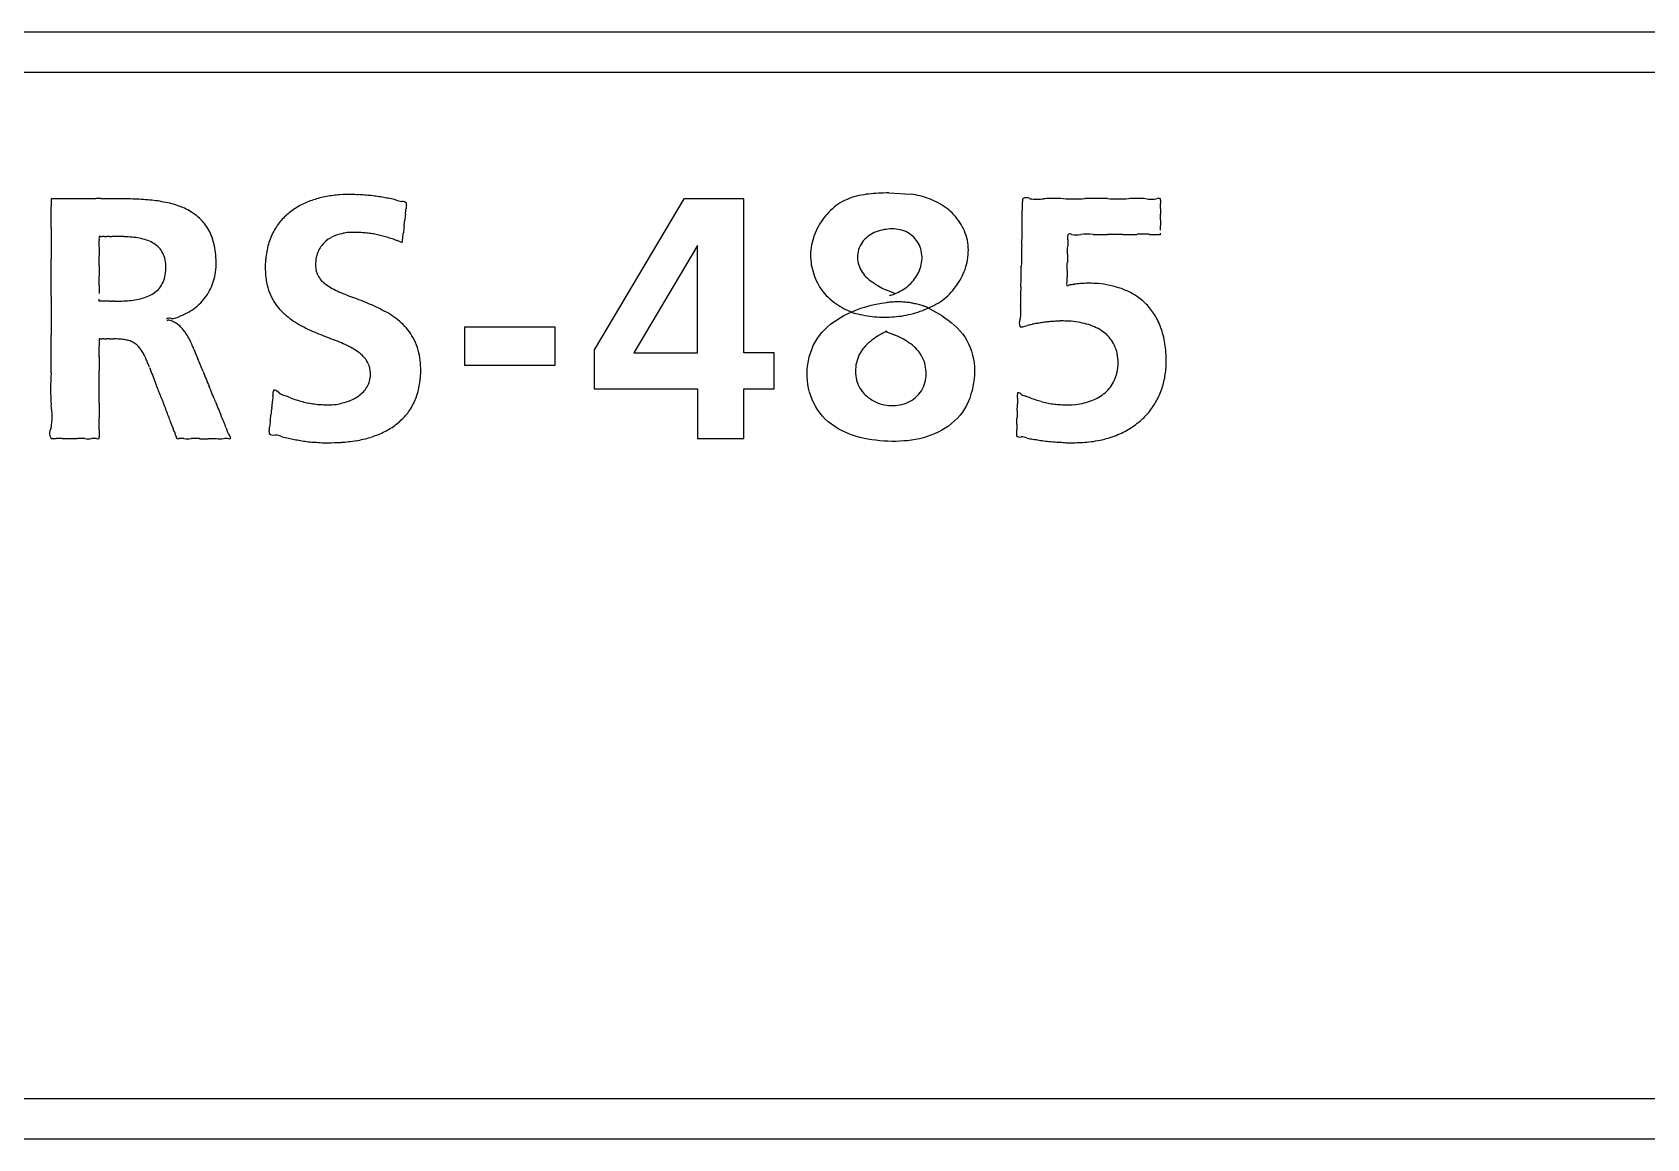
# Model space of a CAD drawing. Extents: x 168 to 388, y 259 to 356.
# Drawn here: x 202.88 to 214.99, y 315.92 to 324.22 of the extents above; entities that cross this region are included whole.
import ezdxf

# ---------------------------------------------------------------- set-up
doc = ezdxf.new("R2010")
doc.units = 0
doc.header["$MEASUREMENT"] = 0
doc.layers.get('0').update_dxf_attribs({"linetype": 'CONTINUOUS'})

msp = doc.modelspace()

# ---------------------------------------------------------------- linework, layer by layer
at = {"color": 7, "linetype": 'Continuous'}
for p, q in [((231.289, 324.219), (201.289, 324.219)), ((201.289, 323.919), (231.289, 323.919)), ((203.025, 322.97), (203.025, 322.911)), ((203.36, 322.97), (203.025, 322.97)), ((207.769, 322.97), (207.096, 321.836)), ((208.218, 322.97), (207.769, 322.97)), ((208.218, 321.813), (208.218, 322.97)), ((208.927, 322.928), (208.911, 322.918)), ((208.942, 322.939), (208.927, 322.928)), ((208.959, 322.948), (208.942, 322.939)), ((208.975, 322.956), (208.959, 322.948)), ((208.993, 322.964), (208.975, 322.956)), ((209.01, 322.971), (208.993, 322.964)), ((209.027, 322.978), (209.01, 322.971)), ((209.045, 322.983), (209.027, 322.978)), ((209.063, 322.988), (209.045, 322.983)), ((209.081, 322.993), (209.063, 322.988)), ((209.1, 322.997), (209.081, 322.993)), ((209.118, 323), (209.1, 322.997)), ((209.136, 323.003), (209.118, 323)), ((209.155, 323.005), (209.136, 323.003)), ((209.173, 323.007), (209.155, 323.005)), ((209.192, 323.009), (209.173, 323.007)), ((209.211, 323.01), (209.192, 323.009)), ((209.229, 323.011), (209.211, 323.01)), ((209.248, 323.012), (209.229, 323.011)), ((209.267, 323.012), (209.248, 323.012)), ((209.285, 323.013), (209.267, 323.012)), ((209.305, 323.013), (209.285, 323.013)), ((209.305, 323.013), (209.469, 323.005)), ((209.487, 323.002), (209.469, 323.005)), ((209.505, 322.999), (209.487, 323.002)), ((209.523, 322.995), (209.505, 322.999)), ((209.541, 322.991), (209.523, 322.995)), ((209.558, 322.986), (209.541, 322.991)), ((209.576, 322.981), (209.558, 322.986)), ((209.593, 322.975), (209.576, 322.981)), ((209.611, 322.969), (209.593, 322.975)), ((209.628, 322.962), (209.611, 322.969)), ((209.644, 322.955), (209.628, 322.962)), ((209.661, 322.947), (209.644, 322.955)), ((209.677, 322.939), (209.661, 322.947)), ((209.693, 322.93), (209.677, 322.939)), ((209.709, 322.92), (209.693, 322.93)), ((208.808, 322.811), (208.798, 322.796)), ((208.819, 322.826), (208.808, 322.811)), ((208.831, 322.841), (208.819, 322.826)), ((208.843, 322.855), (208.831, 322.841)), ((208.856, 322.869), (208.843, 322.855)), ((208.869, 322.882), (208.856, 322.869)), ((208.883, 322.895), (208.869, 322.882)), ((208.897, 322.906), (208.883, 322.895)), ((208.911, 322.918), (208.897, 322.906)), ((209.724, 322.91), (209.709, 322.92)), ((209.739, 322.899), (209.724, 322.91)), ((209.753, 322.888), (209.739, 322.899)), ((209.767, 322.876), (209.753, 322.888)), ((209.78, 322.863), (209.767, 322.876)), ((209.793, 322.85), (209.78, 322.863)), ((209.805, 322.836), (209.793, 322.85)), ((209.817, 322.822), (209.805, 322.836)), ((209.828, 322.807), (209.817, 322.822)), ((209.838, 322.792), (209.828, 322.807)), ((203.386, 322.684), (203.388, 322.687)), ((208.747, 322.695), (208.741, 322.677)), ((208.754, 322.712), (208.747, 322.695)), ((208.761, 322.73), (208.754, 322.712)), ((208.769, 322.747), (208.761, 322.73)), ((208.778, 322.763), (208.769, 322.747)), ((208.787, 322.779), (208.778, 322.763)), ((208.798, 322.796), (208.787, 322.779)), ((209.159, 322.694), (209.147, 322.685)), ((209.171, 322.702), (209.159, 322.694)), ((209.184, 322.709), (209.171, 322.702)), ((209.197, 322.716), (209.184, 322.709)), ((209.211, 322.722), (209.197, 322.716)), ((209.226, 322.727), (209.211, 322.722)), ((209.241, 322.731), (209.226, 322.727)), ((209.256, 322.735), (209.241, 322.731)), ((209.272, 322.738), (209.256, 322.735)), ((209.286, 322.74), (209.272, 322.738)), ((209.301, 322.742), (209.286, 322.74)), ((209.316, 322.743), (209.301, 322.742)), ((209.331, 322.743), (209.316, 322.743)), ((209.346, 322.743), (209.331, 322.743)), ((209.36, 322.742), (209.346, 322.743)), ((209.375, 322.74), (209.36, 322.742)), ((209.389, 322.737), (209.375, 322.74)), ((209.404, 322.734), (209.389, 322.737)), ((209.418, 322.729), (209.404, 322.734)), ((209.433, 322.723), (209.418, 322.729)), ((209.446, 322.716), (209.433, 322.723)), ((209.459, 322.709), (209.446, 322.716)), ((209.471, 322.7), (209.459, 322.709)), ((209.482, 322.691), (209.471, 322.7)), ((209.493, 322.681), (209.482, 322.691)), ((209.848, 322.777), (209.838, 322.792)), ((209.857, 322.761), (209.848, 322.777)), ((209.865, 322.745), (209.857, 322.761)), ((209.873, 322.728), (209.865, 322.745)), ((209.879, 322.711), (209.873, 322.728)), ((209.885, 322.694), (209.879, 322.711)), ((209.891, 322.676), (209.885, 322.694)), ((211.319, 322.702), (211.342, 322.702)), ((211.342, 322.702), (211.342, 322.711)), ((205.658, 322.64), (205.662, 322.677)), ((207.872, 322.619), (207.394, 321.813)), ((207.872, 321.813), (207.872, 322.619)), ((208.722, 322.586), (208.72, 322.568)), ((208.72, 322.568), (208.72, 322.549)), ((208.724, 322.605), (208.722, 322.586)), ((208.727, 322.623), (208.724, 322.605)), ((208.731, 322.641), (208.727, 322.623)), ((208.736, 322.659), (208.731, 322.641)), ((208.741, 322.677), (208.736, 322.659)), ((209.076, 322.574), (209.073, 322.559)), ((209.08, 322.589), (209.076, 322.574)), ((209.085, 322.602), (209.08, 322.589)), ((209.091, 322.616), (209.085, 322.602)), ((209.098, 322.629), (209.091, 322.616)), ((209.106, 322.642), (209.098, 322.629)), ((209.115, 322.653), (209.106, 322.642)), ((209.125, 322.665), (209.115, 322.653)), ((209.136, 322.675), (209.125, 322.665)), ((209.147, 322.685), (209.136, 322.675)), ((209.503, 322.67), (209.493, 322.681)), ((209.512, 322.659), (209.503, 322.67)), ((209.52, 322.647), (209.512, 322.659)), ((209.528, 322.634), (209.52, 322.647)), ((209.535, 322.621), (209.528, 322.634)), ((209.541, 322.607), (209.535, 322.621)), ((209.546, 322.594), (209.541, 322.607)), ((209.549, 322.579), (209.546, 322.594)), ((209.552, 322.565), (209.549, 322.579)), ((209.554, 322.55), (209.552, 322.565)), ((209.895, 322.658), (209.891, 322.676)), ((209.898, 322.64), (209.895, 322.658)), ((209.901, 322.622), (209.898, 322.64)), ((209.902, 322.605), (209.901, 322.622)), ((209.901, 322.549), (209.902, 322.567)), ((209.903, 322.586), (209.902, 322.605)), ((209.902, 322.567), (209.903, 322.586)), ((208.72, 322.549), (208.72, 322.53)), ((208.72, 322.53), (208.721, 322.512)), ((208.721, 322.512), (208.723, 322.494)), ((208.723, 322.494), (208.725, 322.475)), ((208.725, 322.475), (208.729, 322.457)), ((208.729, 322.457), (208.733, 322.439)), ((209.073, 322.559), (209.072, 322.545)), ((209.072, 322.545), (209.072, 322.53)), ((209.072, 322.53), (209.072, 322.515)), ((209.072, 322.515), (209.074, 322.5)), ((209.074, 322.5), (209.077, 322.486)), ((209.077, 322.486), (209.081, 322.472)), ((209.081, 322.472), (209.086, 322.458)), ((209.086, 322.458), (209.092, 322.444)), ((209.092, 322.444), (209.099, 322.431)), ((209.536, 322.433), (209.541, 322.447)), ((209.541, 322.447), (209.545, 322.461)), ((209.545, 322.461), (209.549, 322.476)), ((209.549, 322.476), (209.552, 322.491)), ((209.552, 322.491), (209.554, 322.505)), ((209.555, 322.535), (209.554, 322.55)), ((209.554, 322.505), (209.555, 322.52)), ((209.555, 322.52), (209.555, 322.535)), ((209.878, 322.44), (209.883, 322.458)), ((209.883, 322.458), (209.889, 322.476)), ((209.889, 322.476), (209.893, 322.494)), ((209.893, 322.494), (209.897, 322.512)), ((209.897, 322.512), (209.899, 322.53)), ((209.899, 322.53), (209.901, 322.549)), ((208.733, 322.439), (208.738, 322.421)), ((208.738, 322.421), (208.743, 322.403)), ((208.743, 322.403), (208.749, 322.386)), ((208.749, 322.386), (208.756, 322.368)), ((208.756, 322.368), (208.764, 322.351)), ((208.764, 322.351), (208.773, 322.335)), ((208.773, 322.335), (208.782, 322.318)), ((209.099, 322.431), (209.107, 322.419)), ((209.107, 322.419), (209.116, 322.407)), ((209.116, 322.407), (209.125, 322.395)), ((209.125, 322.395), (209.135, 322.385)), ((209.135, 322.385), (209.146, 322.374)), ((209.146, 322.374), (209.157, 322.365)), ((209.157, 322.365), (209.169, 322.355)), ((209.169, 322.355), (209.181, 322.346)), ((209.181, 322.346), (209.193, 322.338)), ((209.193, 322.338), (209.205, 322.33)), ((209.205, 322.33), (209.218, 322.321)), ((209.448, 322.315), (209.459, 322.325)), ((209.459, 322.325), (209.47, 322.335)), ((209.47, 322.335), (209.48, 322.346)), ((209.48, 322.346), (209.49, 322.357)), ((209.49, 322.357), (209.499, 322.369)), ((209.499, 322.369), (209.508, 322.381)), ((209.508, 322.381), (209.516, 322.393)), ((209.516, 322.393), (209.523, 322.406)), ((209.523, 322.406), (209.53, 322.42)), ((209.53, 322.42), (209.536, 322.433)), ((209.808, 322.311), (209.819, 322.326)), ((209.819, 322.326), (209.829, 322.342)), ((209.829, 322.342), (209.839, 322.357)), ((209.839, 322.357), (209.848, 322.373)), ((209.848, 322.373), (209.856, 322.39)), ((209.856, 322.39), (209.864, 322.406)), ((209.864, 322.406), (209.871, 322.423)), ((209.871, 322.423), (209.878, 322.44)), ((203.386, 322.202), (203.386, 322.217)), ((203.47, 322.202), (203.386, 322.202)), ((208.782, 322.318), (208.792, 322.302)), ((208.792, 322.302), (208.802, 322.287)), ((208.802, 322.287), (208.813, 322.272)), ((208.813, 322.272), (208.825, 322.258)), ((208.825, 322.258), (208.837, 322.244)), ((208.837, 322.244), (208.851, 322.231)), ((208.851, 322.231), (208.864, 322.218)), ((208.864, 322.218), (208.879, 322.206)), ((208.879, 322.206), (208.893, 322.194)), ((209.218, 322.321), (209.231, 322.314)), ((209.231, 322.314), (209.244, 322.306)), ((209.244, 322.306), (209.257, 322.299)), ((209.257, 322.299), (209.27, 322.292)), ((209.27, 322.292), (209.284, 322.286)), ((209.356, 322.256), (209.284, 322.286)), ((209.31, 322.244), (209.318, 322.246)), ((209.318, 322.246), (209.332, 322.25)), ((209.332, 322.25), (209.346, 322.255)), ((209.346, 322.255), (209.36, 322.261)), ((209.36, 322.261), (209.374, 322.267)), ((209.374, 322.267), (209.387, 322.273)), ((209.387, 322.273), (209.4, 322.281)), ((209.4, 322.281), (209.413, 322.288)), ((209.413, 322.288), (209.425, 322.297)), ((209.425, 322.297), (209.437, 322.305)), ((209.437, 322.305), (209.448, 322.315)), ((209.691, 322.197), (209.706, 322.207)), ((209.706, 322.207), (209.72, 322.218)), ((209.72, 322.218), (209.734, 322.23)), ((209.734, 322.23), (209.748, 322.242)), ((209.748, 322.242), (209.761, 322.255)), ((209.761, 322.255), (209.774, 322.269)), ((209.774, 322.269), (209.786, 322.282)), ((209.786, 322.282), (209.797, 322.297)), ((209.797, 322.297), (209.808, 322.311)), ((208.893, 322.194), (208.908, 322.183)), ((208.908, 322.183), (208.924, 322.173)), ((208.924, 322.173), (208.94, 322.163)), ((208.94, 322.163), (208.956, 322.153)), ((208.943, 322.078), (208.969, 322.093)), ((208.956, 322.153), (208.971, 322.145)), ((208.969, 322.093), (208.996, 322.106)), ((208.971, 322.145), (208.988, 322.136)), ((208.988, 322.136), (209.006, 322.128)), ((208.996, 322.106), (209.023, 322.119)), ((209.006, 322.128), (209.023, 322.121)), ((209.023, 322.119), (209.059, 322.134)), ((209.023, 322.119), (209.039, 322.114)), ((209.039, 322.114), (209.056, 322.11)), ((209.056, 322.11), (209.074, 322.106)), ((209.059, 322.134), (209.096, 322.148)), ((209.074, 322.106), (209.092, 322.102)), ((209.092, 322.102), (209.11, 322.098)), ((209.096, 322.148), (209.134, 322.16)), ((209.11, 322.098), (209.128, 322.095)), ((209.128, 322.095), (209.146, 322.092)), ((209.134, 322.16), (209.174, 322.171)), ((209.146, 322.092), (209.164, 322.089)), ((209.164, 322.089), (209.182, 322.087)), ((209.174, 322.171), (209.212, 322.179)), ((209.182, 322.087), (209.2, 322.085)), ((209.2, 322.085), (209.219, 322.083)), ((209.212, 322.179), (209.251, 322.186)), ((209.219, 322.083), (209.237, 322.082)), ((209.237, 322.082), (209.255, 322.082)), ((209.251, 322.186), (209.291, 322.192)), ((209.255, 322.082), (209.274, 322.081)), ((209.274, 322.081), (209.292, 322.081)), ((209.292, 322.081), (209.31, 322.082)), ((209.31, 322.082), (209.328, 322.083)), ((209.328, 322.083), (209.346, 322.084)), ((209.346, 322.084), (209.364, 322.086)), ((209.364, 322.086), (209.382, 322.088)), ((209.382, 322.088), (209.4, 322.09)), ((209.4, 322.09), (209.418, 322.093)), ((209.418, 322.093), (209.436, 322.097)), ((209.436, 322.097), (209.454, 322.101)), ((209.454, 322.101), (209.472, 322.105)), ((209.472, 322.105), (209.49, 322.109)), ((209.49, 322.109), (209.507, 322.115)), ((209.507, 322.115), (209.525, 322.12)), ((209.525, 322.12), (209.542, 322.126)), ((209.542, 322.126), (209.56, 322.132)), ((209.56, 322.132), (209.577, 322.139)), ((209.577, 322.139), (209.594, 322.146)), ((209.594, 322.146), (209.61, 322.153)), ((209.705, 322.091), (209.603, 322.15)), ((209.61, 322.153), (209.627, 322.161)), ((209.627, 322.161), (209.643, 322.169)), ((209.643, 322.169), (209.659, 322.178)), ((209.659, 322.178), (209.675, 322.187)), ((209.675, 322.187), (209.691, 322.197)), ((209.705, 322.091), (209.727, 322.076)), ((206.804, 322.006), (206.126, 322.006)), ((206.126, 322.006), (206.126, 321.722)), ((206.804, 321.722), (206.804, 322.006)), ((208.786, 321.944), (208.805, 321.966)), ((208.805, 321.966), (208.826, 321.988)), ((208.826, 321.988), (208.847, 322.008)), ((208.847, 322.008), (208.87, 322.028)), ((208.87, 322.028), (208.894, 322.046)), ((208.894, 322.046), (208.918, 322.062)), ((208.918, 322.062), (208.943, 322.078)), ((209.262, 321.962), (209.248, 321.954)), ((209.277, 321.969), (209.262, 321.962)), ((209.275, 321.977), (209.342, 321.951)), ((209.292, 321.976), (209.277, 321.969)), ((209.727, 322.076), (209.751, 322.059)), ((209.751, 322.059), (209.774, 322.041)), ((209.774, 322.041), (209.797, 322.022)), ((209.797, 322.022), (209.819, 322.002)), ((209.819, 322.002), (209.839, 321.98)), ((209.839, 321.98), (209.858, 321.957)), ((208.718, 321.812), (208.728, 321.84)), ((208.728, 321.84), (208.739, 321.868)), ((208.739, 321.868), (208.753, 321.894)), ((208.753, 321.894), (208.769, 321.919)), ((208.769, 321.919), (208.786, 321.944)), ((209.111, 321.843), (209.102, 321.83)), ((209.121, 321.855), (209.111, 321.843)), ((209.132, 321.867), (209.121, 321.855)), ((209.144, 321.878), (209.132, 321.867)), ((209.155, 321.889), (209.144, 321.878)), ((209.168, 321.9), (209.155, 321.889)), ((209.18, 321.909), (209.168, 321.9)), ((209.193, 321.919), (209.18, 321.909)), ((209.206, 321.928), (209.193, 321.919)), ((209.22, 321.937), (209.206, 321.928)), ((209.234, 321.946), (209.22, 321.937)), ((209.248, 321.954), (209.234, 321.946)), ((209.357, 321.944), (209.342, 321.951)), ((209.371, 321.938), (209.357, 321.944)), ((209.386, 321.931), (209.371, 321.938)), ((209.401, 321.923), (209.386, 321.931)), ((209.415, 321.916), (209.401, 321.923)), ((209.429, 321.908), (209.415, 321.916)), ((209.443, 321.899), (209.429, 321.908)), ((209.457, 321.89), (209.443, 321.899)), ((209.47, 321.881), (209.457, 321.89)), ((209.483, 321.871), (209.47, 321.881)), ((209.496, 321.859), (209.483, 321.871)), ((209.508, 321.848), (209.496, 321.859)), ((209.519, 321.836), (209.508, 321.848)), ((209.858, 321.957), (209.875, 321.933)), ((209.875, 321.933), (209.89, 321.907)), ((209.89, 321.907), (209.904, 321.881)), ((209.904, 321.881), (209.916, 321.854)), ((209.916, 321.854), (209.926, 321.826)), ((206.126, 321.722), (206.804, 321.722)), ((207.096, 321.836), (207.096, 321.544)), ((207.394, 321.813), (207.872, 321.813)), ((208.447, 321.813), (208.218, 321.813)), ((208.447, 321.544), (208.447, 321.813)), ((208.695, 321.696), (208.698, 321.726)), ((208.698, 321.726), (208.703, 321.755)), ((208.703, 321.755), (208.709, 321.784)), ((208.709, 321.784), (208.718, 321.812)), ((209.06, 321.724), (209.058, 321.707)), ((209.064, 321.74), (209.06, 321.724)), ((209.068, 321.756), (209.064, 321.74)), ((209.073, 321.771), (209.068, 321.756)), ((209.079, 321.787), (209.073, 321.771)), ((209.085, 321.801), (209.079, 321.787)), ((209.093, 321.816), (209.085, 321.801)), ((209.102, 321.83), (209.093, 321.816)), ((209.53, 321.824), (209.519, 321.836)), ((209.54, 321.81), (209.53, 321.824)), ((209.549, 321.796), (209.54, 321.81)), ((209.557, 321.782), (209.549, 321.796)), ((209.564, 321.767), (209.557, 321.782)), ((209.57, 321.752), (209.564, 321.767)), ((209.575, 321.736), (209.57, 321.752)), ((209.579, 321.72), (209.575, 321.736)), ((209.582, 321.704), (209.579, 321.72)), ((209.926, 321.826), (209.934, 321.797)), ((209.934, 321.797), (209.941, 321.768)), ((209.941, 321.768), (209.945, 321.739)), ((209.945, 321.739), (209.948, 321.709)), ((203.785, 321.649), (203.814, 321.572)), ((208.693, 321.666), (208.695, 321.696)), ((208.694, 321.637), (208.693, 321.666)), ((208.696, 321.607), (208.694, 321.637)), ((208.699, 321.577), (208.696, 321.607)), ((209.057, 321.691), (209.056, 321.675)), ((209.056, 321.675), (209.057, 321.658)), ((209.058, 321.707), (209.057, 321.691)), ((209.057, 321.658), (209.059, 321.642)), ((209.059, 321.642), (209.061, 321.626)), ((209.061, 321.626), (209.064, 321.61)), ((209.064, 321.61), (209.069, 321.594)), ((209.577, 321.59), (209.581, 321.606)), ((209.581, 321.606), (209.583, 321.623)), ((209.584, 321.688), (209.582, 321.704)), ((209.583, 321.623), (209.585, 321.638)), ((209.585, 321.671), (209.584, 321.688)), ((209.586, 321.655), (209.585, 321.671)), ((209.585, 321.638), (209.586, 321.655)), ((209.946, 321.619), (209.942, 321.59)), ((209.948, 321.649), (209.946, 321.619)), ((209.948, 321.709), (209.949, 321.679)), ((209.949, 321.679), (209.948, 321.649)), ((207.096, 321.544), (207.872, 321.544)), ((207.872, 321.544), (207.872, 321.171)), ((208.218, 321.171), (208.218, 321.544)), ((208.218, 321.544), (208.447, 321.544)), ((208.705, 321.549), (208.699, 321.577)), ((208.712, 321.52), (208.705, 321.549)), ((208.721, 321.491), (208.712, 321.52)), ((208.731, 321.464), (208.721, 321.491)), ((209.069, 321.594), (209.075, 321.579)), ((209.075, 321.579), (209.081, 321.564)), ((209.081, 321.564), (209.089, 321.55)), ((209.089, 321.55), (209.098, 321.536)), ((209.098, 321.536), (209.107, 321.523)), ((209.107, 321.523), (209.118, 321.51)), ((209.118, 321.51), (209.129, 321.499)), ((209.129, 321.499), (209.141, 321.488)), ((209.141, 321.488), (209.154, 321.477)), ((209.154, 321.477), (209.168, 321.468)), ((209.494, 321.47), (209.507, 321.48)), ((209.507, 321.48), (209.519, 321.491)), ((209.519, 321.491), (209.53, 321.503)), ((209.53, 321.503), (209.541, 321.516)), ((209.541, 321.516), (209.55, 321.529)), ((209.55, 321.529), (209.558, 321.543)), ((209.558, 321.543), (209.566, 321.558)), ((209.566, 321.558), (209.572, 321.573)), ((209.572, 321.573), (209.577, 321.59)), ((209.922, 321.503), (209.913, 321.474)), ((209.93, 321.532), (209.922, 321.503)), ((209.937, 321.561), (209.93, 321.532)), ((209.942, 321.59), (209.937, 321.561)), ((208.744, 321.436), (208.731, 321.464)), ((208.758, 321.41), (208.744, 321.436)), ((208.773, 321.385), (208.758, 321.41)), ((208.791, 321.361), (208.773, 321.385)), ((208.81, 321.338), (208.791, 321.361)), ((209.168, 321.468), (209.181, 321.459)), ((209.181, 321.459), (209.196, 321.451)), ((209.196, 321.451), (209.211, 321.444)), ((209.211, 321.444), (209.226, 321.437)), ((209.226, 321.437), (209.242, 321.432)), ((209.242, 321.432), (209.258, 321.427)), ((209.258, 321.427), (209.274, 321.424)), ((209.274, 321.424), (209.29, 321.421)), ((209.29, 321.421), (209.306, 321.419)), ((209.306, 321.419), (209.323, 321.418)), ((209.323, 321.418), (209.339, 321.418)), ((209.339, 321.418), (209.356, 321.419)), ((209.356, 321.419), (209.372, 321.421)), ((209.372, 321.421), (209.388, 321.423)), ((209.388, 321.423), (209.404, 321.427)), ((209.404, 321.427), (209.42, 321.432)), ((209.42, 321.432), (209.435, 321.437)), ((209.435, 321.437), (209.451, 321.444)), ((209.451, 321.444), (209.466, 321.451)), ((209.466, 321.451), (209.48, 321.46)), ((209.48, 321.46), (209.494, 321.47)), ((209.858, 321.369), (209.84, 321.346)), ((209.874, 321.394), (209.858, 321.369)), ((209.889, 321.42), (209.874, 321.394)), ((209.901, 321.446), (209.889, 321.42)), ((209.913, 321.474), (209.901, 321.446)), ((208.83, 321.317), (208.81, 321.338)), ((208.852, 321.297), (208.83, 321.317)), ((208.876, 321.278), (208.852, 321.297)), ((208.901, 321.261), (208.876, 321.278)), ((208.926, 321.245), (208.901, 321.261)), ((208.952, 321.231), (208.926, 321.245)), ((209.703, 321.233), (209.676, 321.22)), ((209.728, 321.249), (209.703, 321.233)), ((209.753, 321.265), (209.728, 321.249)), ((209.777, 321.283), (209.753, 321.265)), ((209.799, 321.303), (209.777, 321.283)), ((209.82, 321.323), (209.799, 321.303)), ((209.84, 321.346), (209.82, 321.323)), ((207.872, 321.171), (208.218, 321.171)), ((208.979, 321.218), (208.952, 321.231)), ((209.007, 321.207), (208.979, 321.218)), ((209.035, 321.196), (209.007, 321.207)), ((209.063, 321.187), (209.035, 321.196)), ((209.092, 321.179), (209.063, 321.187)), ((209.121, 321.172), (209.092, 321.179)), ((209.15, 321.167), (209.121, 321.172)), ((209.179, 321.162), (209.15, 321.167)), ((209.209, 321.158), (209.179, 321.162)), ((209.238, 321.155), (209.209, 321.158)), ((209.268, 321.152), (209.238, 321.155)), ((209.298, 321.151), (209.268, 321.152)), ((209.328, 321.15), (209.298, 321.151)), ((209.358, 321.15), (209.328, 321.15)), ((209.388, 321.151), (209.358, 321.15)), ((209.418, 321.153), (209.388, 321.151)), ((209.447, 321.155), (209.418, 321.153)), ((209.477, 321.159), (209.447, 321.155)), ((209.507, 321.164), (209.477, 321.159)), ((209.536, 321.17), (209.507, 321.164)), ((209.565, 321.177), (209.536, 321.17)), ((209.594, 321.186), (209.565, 321.177)), ((209.622, 321.196), (209.594, 321.186)), ((209.649, 321.207), (209.622, 321.196)), ((209.676, 321.22), (209.649, 321.207)), ((231.289, 316.219), (201.289, 316.219)), ((201.289, 315.919), (231.289, 315.919))]:
    msp.add_line(p, q, dxfattribs=at)
for centre, radius, start, end in [((203.379, -7.807), 330.778, 89.99675, 90.00325), ((203.406, 374.286), 51.315, 269.9907, 270.0093), ((203.454, 303.443), 19.527, 89.7957, 90.1157), ((203.514, 319.31), 3.66, 87.8123, 89.8477), ((203.586, 321.163), 1.806, 83.7891, 87.8499), ((203.667, 321.9), 1.065, 77.2607, 83.8662), ((203.756, 322.289), 0.666, 67.3947, 77.3622), ((205.188, 322.361), 0.632, 108.0505, 116.9458), ((205.228, 322.239), 0.76, 100.4908, 108.0603), ((205.25, 322.127), 0.874, 93.8473, 100.5661), ((205.264, 321.877), 1.125, 89.342, 93.7163), ((205.264, 321.432), 1.569, 87.6692, 89.496), ((205.263, 321.407), 1.595, 85.9311, 87.7031), ((205.272, 321.533), 1.468, 84.0289, 85.9278), ((205.273, 321.542), 1.459, 82.1226, 84.0078), ((205.311, 321.802), 1.196, 79.9411, 82.2129), ((205.098, 320.687), 2.331, 78.4379, 79.5895), ((205.485, 322.523), 0.455, 73.9578, 79.7942), ((205.691, 323.167), 0.221, 248.7164, 260.6147), ((205.662, 322.908), 0.0409, 44.4762, 99.8137), ((205.654, 322.934), 0.0372, 343.4778, 3.6006), ((211.359, 322.898), 1.053, 176.9566, 180.9008), ((210.351, 322.954), 0.043, 157.4768, 180.4075), ((210.337, 322.923), 0.0546, 61.1762, 118.8238), ((210.417, 323.282), 0.316, 260.3402, 279.6598), ((210.541, 321.566), 1.406, 87.0841, 92.9159), ((210.695, 328.29), 5.32, 269.1172, 270.8828), ((210.861, 312.738), 10.233, 89.5281, 90.4719), ((211.024, 327.554), 4.584, 269.0189, 270.9811), ((211.167, 321.822), 1.15, 86.7815, 93.2185), ((211.274, 323.205), 0.238, 259.7147, 280.2853), ((211.329, 322.947), 0.0264, 60.5551, 118.5733), ((211.315, 322.965), 0.0274, 348.0904, 11.9096), ((211.52, 322.946), 0.178, 175.8567, 184.1433), ((210.524, 322.915), 0.818, 358.7388, 1.2612), ((-1163.824, 322.83), 1366.85, 359.996637, 0.003363), ((203.84, 322.488), 0.45, 53.4463, 67.431), ((203.889, 322.558), 0.364, 36.0479, 53.1498), ((205.096, 322.509), 0.456, 139.1065, 151.4769), ((205.107, 322.497), 0.472, 127.3339, 138.9805), ((205.144, 322.448), 0.534, 116.9474, 127.2774), ((188.635, 324.714), 17.148, 353.4579, 353.6205), ((210.088, 322.333), 4.437, 173.2377, 173.8407), ((204.61, 322.997), 1.081, 352.4766, 354.6018), ((205.923, 322.883), 0.237, 170.0434, 177.0351), ((204.923, 322.924), 5.384, 358.3123, 359.5451), ((214.702, 322.876), 3.36, 179.6418, 180.3582), ((198.347, 322.833), 12.995, 359.9034, 0.0966), ((259.389, 322.791), 48.047, 179.9753, 180.0247), ((597.987, 322.634), 394.961, 179.9831, 180.0169), ((203.391, 322.678), 0.00966, 66.3435, 113.6565), ((203.402, 322.735), 0.049, 262.3303, 277.6697), ((203.417, 322.476), 0.211, 87.7396, 92.2604), ((203.434, 323.532), 0.845, 269.3709, 270.6291), ((203.453, 319.468), 3.218, 89.8333, 90.1667), ((203.471, 334.692), 12.005, 269.959, 270.041), ((203.487, 259.915), 62.772, 89.99364, 90.00636), ((203.498, 293.151), 29.536, 89.9913, 90.0087), ((203.503, 319.225), 3.462, 89.7765, 90.0079), ((203.512, 321.126), 1.561, 87.7173, 89.8511), ((203.538, 321.742), 0.944, 84.249, 87.7529), ((203.87, 322.548), 0.386, 18.0722, 35.5101), ((205.125, 322.494), 0.489, 151.5904, 163.896), ((205.262, 322.424), 0.29, 108.0408, 116.723), ((205.28, 322.369), 0.347, 100.8425, 108.0552), ((205.287, 322.334), 0.384, 94.541, 100.9506), ((205.294, 322.224), 0.493, 89.5002, 94.3147), ((205.294, 321.925), 0.792, 86.6621, 89.6504), ((205.288, 321.81), 0.908, 84.1449, 86.752), ((205.289, 321.817), 0.901, 81.4945, 84.1217), ((205.285, 321.792), 0.927, 78.9496, 81.5018), ((205.283, 321.78), 0.938, 76.4334, 78.9488), ((205.28, 321.77), 0.949, 73.9524, 76.4349), ((-18.005, 348.025), 225.099, 353.5343, 353.54411), ((268.637, 315.607), 63.37, 173.51844, 173.55997), ((241.998, 322.101), 31.701, 178.7986, 179.0589), ((210.674, 322.696), 0.0261, 165.311, 186.326), ((210.206, 322.686), 0.442, 356.7958, 0.8926), ((210.664, 322.677), 0.0292, 59.8495, 120.1505), ((210.712, 322.886), 0.187, 259.7175, 280.2825), ((210.791, 321.849), 0.855, 86.8793, 93.1207), ((210.892, 326.214), 3.512, 269.1139, 270.8861), ((211.003, 309.118), 13.584, 89.7611, 90.2389), ((211.113, 372.925), 50.223, 269.9389, 270.0611), ((211.212, 144.25), 178.453, 89.98556, 90.01444), ((211.288, 940.335), 617.633, 269.997126, 270.002874), ((40.621, 322.752), 170.721, 359.99416, 0.00584), ((203.44, 322.671), 0.0556, 166.2225, 193.7775), ((203.079, 322.633), 0.308, 355.3827, 4.6173), ((204.749, 322.575), 1.364, 178.6189, 181.3811), ((203.571, 322.073), 0.612, 79.0421, 84.2941), ((203.611, 322.273), 0.408, 71.5916, 79.1107), ((203.652, 322.395), 0.279, 61.241, 71.6577), ((203.687, 322.46), 0.205, 47.6396, 61.2165), ((203.705, 322.481), 0.178, 31.6273, 47.3727), ((203.692, 322.474), 0.192, 15.5098, 31.253), ((203.712, 322.5), 0.55, 3.2899, 17.7025), ((205.242, 322.463), 0.61, 164.1149, 175.0128), ((205.238, 322.485), 0.228, 152.3059, 164.9406), ((205.217, 322.495), 0.205, 139.1402, 152.0813), ((205.224, 322.489), 0.214, 127.1077, 139.0202), ((205.241, 322.465), 0.244, 116.7103, 127.047), ((205.279, 321.765), 0.953, 71.4916, 73.9531), ((205.28, 321.767), 0.951, 69.0376, 71.4937), ((205.28, 321.769), 0.95, 66.5887, 69.0351), ((238.234, 322.02), 27.938, 178.7677, 179.0898), ((203.556, 322.727), 7.092, 358.6085, 359.0798), ((212.754, 322.595), 2.107, 178.1918, 179.4966), ((91.853, 322.378), 111.172, 359.92851, 0.07149), ((197.866, 322.505), 5.521, 359.6116, 0.3884), ((224.569, 322.429), 21.183, 179.8959, 180.1041), ((203.623, 322.456), 0.264, 1.9938, 15.2222), ((203.578, 322.451), 0.308, 350.3363, 2.7708), ((203.702, 322.489), 0.561, 354.5783, 4.3894), ((205.245, 322.454), 0.614, 174.2591, 188.742), ((205.277, 322.474), 0.269, 164.8882, 177.0044), ((205.198, 322.472), 0.19, 175.1948, 200.422), ((204.629, 322.493), 5.67, 358.1461, 359.7113), ((208.343, 322.508), 2.301, 358.0856, 359.6027), ((217.817, 322.379), 7.173, 178.594, 179.0944), ((125.45, 322.355), 77.936, 359.97352, 0.02648), ((203.69, 322.422), 0.192, 320.3549, 335.8396), ((203.654, 322.437), 0.231, 336.191, 350.4948), ((203.845, 322.475), 0.417, 336.5012, 345.4448), ((203.825, 322.48), 0.437, 345.442, 354.1738), ((205.084, 322.429), 0.451, 188.6841, 208.5652), ((205.192, 322.484), 0.189, 204.3744, 232.3749), ((205.343, 322.675), 0.432, 231.9477, 246.303), ((210.66, 322.329), 0.0216, 151.9597, 205.7287), ((210.515, 322.361), 0.128, 350.0108, 7.6776), ((211.217, 322.393), 0.575, 176.1947, 181.4937), ((210.72, 321.982), 0.345, 99.1573, 101.6305), ((211.707, 316.341), 6.072, 99.7294, 99.8791), ((210.817, 321.513), 0.823, 98.3455, 99.5164), ((210.826, 321.462), 0.876, 97.2384, 98.4024), ((210.811, 321.576), 0.761, 95.8037, 97.2175), ((210.808, 321.603), 0.733, 94.2611, 95.8055), ((210.806, 321.631), 0.705, 92.5718, 94.2603), ((210.806, 321.621), 0.715, 90.8083, 92.5579), ((210.807, 321.566), 0.77, 86.4808, 90.7858), ((210.809, 321.58), 0.756, 79.9569, 86.5801), ((210.826, 321.673), 0.661, 72.1946, 79.9781), ((233.101, 322.093), 30.076, 179.7203, 180.2797), ((479.427, 322.289), 276.041, 179.99376, 180.00624), ((203.478, 465.054), 142.852, 269.99677, 270.00323), ((203.492, 289.961), 32.241, 89.9892, 90.0108), ((203.501, 327.948), 5.746, 269.9677, 270.0323), ((203.505, 323.871), 1.669, 269.9913, 271.1913), ((203.518, 323.256), 1.054, 271.149, 274.2873), ((203.544, 322.921), 0.718, 274.2422, 278.8024), ((203.579, 322.699), 0.493, 278.7519, 285.1849), ((203.618, 322.555), 0.344, 285.1219, 293.9559), ((203.657, 322.468), 0.249, 293.9275, 305.6245), ((203.685, 322.428), 0.2, 305.7448, 320.0517), ((203.844, 322.487), 0.425, 309.0223, 317.7403), ((203.869, 322.462), 0.39, 317.9846, 327.4159), ((203.856, 322.471), 0.405, 327.3756, 336.4669), ((205.067, 322.428), 0.436, 209.5336, 228.0072), ((205.92, 323.925), 1.809, 245.4741, 249.4602), ((203.672, 317.946), 4.578, 67.6473, 69.3624), ((211.679, 322.215), 1.386, 176.085, 181.7725), ((210.644, 322.339), 0.0201, 260.1, 288.659), ((210.854, 321.76), 0.57, 63.0331, 72.2186), ((210.886, 321.825), 0.498, 52.3047, 63.0142), ((210.908, 321.854), 0.462, 40.2781, 52.2237), ((203.93, 322.186), 0.115, 267.6901, 304.1419), ((202.606, 325.168), 3.376, 294.2826, 295.444), ((203.9, 322.411), 0.331, 298.3254, 309.7989), ((205.188, 322.568), 0.62, 228.2637, 241.101), ((204.981, 321.129), 1.136, 60.5677, 67.6618), ((205.238, 321.583), 0.615, 47.6552, 60.6814), ((209.376, 321.412), 0.784, 93.302, 96.2143), ((209.373, 321.463), 0.733, 90.1889, 93.304), ((209.373, 321.515), 0.681, 86.8404, 90.1929), ((209.376, 321.567), 0.629, 83.2096, 86.8409), ((209.381, 321.611), 0.585, 79.3023, 83.2102), ((209.39, 321.66), 0.534, 75.0442, 79.3182), ((209.403, 321.709), 0.484, 70.3131, 75.0336), ((209.398, 321.696), 0.499, 65.7162, 70.2976), ((209.982, 322.125), 0.315, 349.3266, 8.5309), ((210.898, 321.847), 0.474, 27.7273, 40.1334), ((203.912, 322.047), 0.0278, 61.2579, 138.1678), ((203.899, 322.067), 0.00978, 224.1704, 301.6193), ((203.908, 322.015), 0.0437, 54.5644, 95.5927), ((203.548, 321.231), 0.906, 62.9286, 64.8188), ((203.885, 321.908), 0.15, 48.3167, 59.771), ((203.813, 321.822), 0.262, 42.5472, 49.2088), ((203.788, 321.8), 0.295, 36.3025, 42.3239), ((203.707, 321.74), 0.396, 31.8743, 36.3921), ((205.474, 323.08), 1.207, 240.9723, 247.6409), ((207.721, 328.539), 7.11, 247.6285, 248.7354), ((205.352, 321.711), 0.444, 29.0343, 47.3887), ((210.341, 322.037), 0.0576, 149.1383, 208.7192), ((210.3, 322.049), 0.0409, 255.7067, 283.6109), ((210.251, 322.29), 0.287, 281.855, 289.0588), ((210.472, 321.566), 0.47, 101.313, 105.6718), ((210.698, 320.555), 1.507, 100.8408, 102.1941), ((210.59, 321.095), 0.955, 98.48, 100.6092), ((210.608, 320.984), 1.068, 96.6335, 98.5386), ((210.607, 320.992), 1.06, 94.6919, 96.616), ((210.609, 320.958), 1.094, 92.8229, 94.6967), ((210.612, 320.904), 1.148, 91.0152, 92.8131), ((210.61, 321.136), 0.917, 88.0398, 91.1492), ((210.616, 321.352), 0.701, 82.4747, 87.9697), ((210.631, 321.457), 0.594, 76.1852, 82.5313), ((210.659, 321.571), 0.477, 68.5695, 76.2186), ((210.695, 321.662), 0.379, 59.3105, 68.6031), ((210.733, 321.725), 0.306, 48.1488, 59.3077), ((210.835, 321.815), 0.544, 15.6624, 27.6141), ((210.667, 321.77), 0.718, 5.158, 15.5063), ((195.248, 321.805), 7.779, 358.9624, 1.0376), ((203.395, 321.914), 0.00862, 149.0626, 187.2062), ((204.844, 321.89), 1.458, 179.1041, 180.8959), ((195.383, 321.826), 8.003, 359.7063, 0.2937), ((203.391, 321.909), 0.0106, 69.0381, 110.9619), ((203.402, 321.973), 0.0555, 263.2194, 276.7806), ((203.416, 321.678), 0.241, 88.0006, 91.9994), ((203.434, 322.882), 0.964, 269.4445, 270.5555), ((203.453, 318.214), 3.704, 89.8549, 90.1451), ((203.471, 338.341), 16.422, 269.9703, 270.0297), ((203.486, 346.835), 24.916, 269.9845, 270.0155), ((203.497, 318.712), 3.206, 89.9279, 90.0721), ((203.501, 321.176), 0.742, 88.4401, 89.9934), ((203.51, 321.496), 0.422, 82.6132, 88.5382), ((203.529, 321.642), 0.275, 74.8052, 82.6934), ((203.55, 321.72), 0.195, 64.8109, 74.7557), ((203.563, 321.748), 0.163, 53.5765, 64.6415), ((203.56, 321.744), 0.169, 42.7025, 53.3509), ((203.527, 321.714), 0.213, 33.7112, 42.5786), ((203.618, 321.685), 0.501, 28.3227, 31.8861), ((203.454, 321.596), 0.688, 25.7676, 28.3069), ((203.517, 321.624), 0.618, 23.7341, 25.9624), ((203.014, 321.415), 1.163, 21.4242, 23.2049), ((210.641, 324.484), 7.058, 202.0062, 202.6228), ((204.605, 320.522), 1.491, 63.9738, 68.8505), ((205.083, 321.489), 0.412, 49.3902, 64.7913), ((205.33, 321.707), 0.465, 8.5587, 28.1035), ((210.76, 321.756), 0.264, 35.2684, 48.0624), ((210.766, 321.762), 0.256, 21.5026, 35.0983), ((210.735, 321.75), 0.289, 8.2894, 21.2799), ((240.352, 321.732), 36.966, 179.9172, 180.0828), ((203.438, 321.655), 0.319, 27.2051, 33.6972), ((203.257, 321.562), 0.523, 22.8585, 27.2923), ((202.697, 321.326), 1.131, 21.03, 22.8406), ((196.514, 318.928), 7.763, 20.9629, 21.1741), ((177.801, 310.909), 28.477, 22.21, 22.419), ((205.213, 321.642), 0.211, 22.532, 49.1259), ((205.23, 321.656), 0.19, 354.4953, 20.5196), ((205.183, 321.683), 0.614, 354.2616, 8.7325), ((210.69, 321.737), 0.335, 345.3007, 357.0091), ((210.671, 321.741), 0.354, 356.553, 8.3429), ((210.592, 321.756), 0.794, 356.2382, 5.6725), ((204.917, 321.544), 1.895, 176.3441, 183.6559), ((-435.25, 321.619), 638.636, 359.994625, 0.005375), ((250.941, 339.847), 50.546, 201.0344, 201.1026), ((245.986, 338.773), 45.182, 202.2385, 202.3905), ((205.228, 321.654), 0.192, 340.645, 355.2192), ((205.214, 321.673), 0.582, 343.6783, 354.9127), ((210.744, 321.724), 0.279, 332.3408, 345.1156), ((210.798, 321.732), 0.586, 336.6063, 346.7865), ((210.728, 321.748), 0.658, 346.8554, 356.1828), ((150.87, 321.498), 52.516, 359.9339, 0.0661), ((143.485, 298.28), 64.67, 21.02646, 21.11057), ((218.993, 327.265), 16.21, 200.895, 201.2421), ((187.771, 314.748), 17.796, 22.1148, 22.5142), ((206.141, 321.323), 1.462, 173.27, 174.9237), ((204.38, 321.541), 0.312, 351.4306, 356.7632), ((204.734, 321.525), 0.042, 166.6943, 181.4995), ((204.695, 321.487), 0.0473, 33.5499, 92.0538), ((204.814, 321.632), 0.143, 236.0948, 254.8357), ((204.229, 320.062), 1.533, 67.3388, 69.081), ((205.049, 322.073), 0.639, 248.9622, 253.1512), ((205.145, 321.756), 0.324, 294.5592, 303.0967), ((205.18, 321.703), 0.26, 303.0561, 313.4328), ((205.213, 321.668), 0.212, 313.4416, 325.9336), ((205.234, 321.653), 0.186, 326.0491, 340.3125), ((205.323, 321.643), 0.469, 330.7489, 343.4496), ((210.303, 321.508), 0.0318, 168.9264, 188.3185), ((210.034, 321.494), 0.237, 355.1454, 2.0996), ((210.275, 321.478), 0.0353, 40.1213, 94.9956), ((210.367, 321.617), 0.133, 240.4599, 255.6879), ((210.049, 320.679), 0.858, 68.0506, 70.5616), ((210.614, 322.128), 0.697, 249.5044, 252.7818), ((210.715, 321.766), 0.329, 297.6714, 307.8179), ((210.742, 321.731), 0.285, 307.857, 319.4717), ((210.755, 321.719), 0.267, 319.5856, 332.2002), ((210.829, 321.719), 0.552, 325.8911, 336.5778), ((202.619, 321.336), 0.415, 347.9482, 12.0518), ((215.529, 321.382), 12.142, 179.7385, 180.2615), ((200.052, 319.866), 4.125, 20.4293, 21.7078), ((208.629, 323.179), 4.702, 201.6062, 203.0228), ((215.644, 320.242), 11.026, 173.9586, 174.2351), ((199.058, 322.009), 5.655, 353.8423, 354.3514), ((205.162, 322.416), 1, 252.6879, 255.3633), ((205.113, 322.236), 0.814, 255.4939, 258.7779), ((205.11, 322.221), 0.798, 258.7331, 262.0772), ((205.106, 322.19), 0.767, 262.1123, 265.5857), ((205.099, 322.091), 0.667, 265.4871, 269.4723), ((205.098, 321.911), 0.487, 269.4126, 274.8223), ((205.1, 321.866), 0.443, 275.0411, 281.2495), ((205.1, 321.869), 0.445, 281.1278, 287.4387), ((205.117, 321.816), 0.39, 287.4073, 294.6169), ((205.345, 321.632), 0.445, 317.8885, 330.6128), ((219.002, 321.146), 8.736, 178.4498, 178.7952), ((205.946, 321.511), 4.325, 358.2928, 358.9522), ((211.382, 321.426), 1.112, 177.5455, 179.6995), ((210.727, 322.468), 1.055, 252.3725, 254.6504), ((210.657, 322.218), 0.796, 254.7751, 257.941), ((210.65, 322.184), 0.762, 257.9099, 261.3655), ((210.643, 322.14), 0.717, 261.3873, 265.2217), ((210.64, 322.107), 0.683, 265.2042, 269.4076), ((210.64, 322.032), 0.609, 269.3596, 275.0421), ((210.646, 321.96), 0.537, 275.0624, 281.6442), ((210.661, 321.893), 0.468, 281.5966, 289.0308), ((210.685, 321.822), 0.393, 289.0056, 297.6812), ((210.837, 321.714), 0.543, 314.8622, 325.8282), ((203.08, 321.211), 0.0668, 144.7456, 215.2544), ((200.563, 321.282), 2.824, 359.0992, 0.9008), ((203.943, 321.21), 0.558, 177.1723, 182.8277), ((204.85, 321.624), 0.986, 198.8464, 203.2906), ((203.762, 321.137), 0.207, 13.9237, 28.2133), ((203.279, 320.868), 1.126, 19.8571, 24.7719), ((204.566, 321.309), 0.235, 194.3522, 210.2768), ((204.381, 321.269), 0.283, 350.9015, 357.2922), ((205.949, 321.145), 1.29, 173.1219, 175.0718), ((199.686, 321.84), 5.012, 353.8048, 354.3889), ((205.277, 321.719), 0.555, 295.5242, 305.8511), ((205.324, 321.652), 0.473, 305.9066, 317.75), ((211.323, 321.232), 1.058, 177.4505, 179.7945), ((210.034, 321.226), 0.232, 354.7897, 2.4553), ((206.169, 321.403), 4.099, 358.2696, 358.9754), ((210.786, 321.783), 0.629, 293.5423, 303.8904), ((210.82, 321.732), 0.567, 303.947, 314.7962), ((203.037, 321.213), 0.0429, 254.2544, 266.0356), ((203.049, 321.407), 0.236, 266.4307, 273.5693), ((203.086, 320.014), 1.157, 88.8896, 91.1104), ((203.136, 326.766), 5.595, 269.7203, 270.2797), ((203.192, 340.601), 19.43, 269.9134, 270.0866), ((203.25, 318.578), 2.593, 89.3676, 90.6324), ((203.304, 321.788), 0.618, 267.6768, 272.3232), ((203.348, 321.034), 0.138, 82.2338, 97.7662), ((203.376, 321.192), 0.0238, 246.7049, 293.2951), ((203.366, 321.179), 0.0206, 337.1495, 11.64), ((203.988, 321.187), 0.0253, 181.5032, 221.1618), ((203.977, 321.195), 0.0259, 252.8117, 287.1882), ((204.003, 320.996), 0.176, 83.9043, 96.0957), ((204.048, 321.981), 0.811, 268.1251, 271.8749), ((204.106, 317.999), 3.172, 89.4352, 90.5648), ((204.17, 328.136), 6.966, 269.7299, 270.2701), ((204.234, 317.607), 3.563, 89.4973, 90.5027), ((204.292, 322.096), 0.926, 268.3576, 271.6424), ((204.337, 320.971), 0.2, 84.6488, 95.3512), ((204.364, 321.198), 0.0287, 254.5254, 285.4746), ((204.344, 321.171), 0.0274, 358.8917, 45.3217), ((204.704, 321.212), 0.0444, 164.9014, 183.2923), ((204.694, 321.247), 0.0505, 227.3675, 283.9959), ((204.682, 320.991), 0.208, 68.8766, 83.4133), ((204.918, 321.761), 0.598, 254.3911, 259.0672), ((205.974, 326.518), 5.47, 257.6586, 258.145), ((205.084, 322.317), 1.176, 258.5242, 260.7484), ((205.089, 322.34), 1.2, 260.6818, 262.8972), ((205.085, 322.317), 1.177, 262.9477, 265.3219), ((205.101, 322.519), 1.379, 265.3397, 267.5313), ((205.115, 322.827), 1.688, 267.5223, 269.5028), ((205.117, 322.547), 1.407, 269.3082, 273.3554), ((205.137, 322.191), 1.05, 273.4451, 279.663), ((205.169, 322.006), 0.863, 279.5968, 286.8384), ((205.221, 321.836), 0.685, 286.8206, 295.528), ((210.299, 321.198), 0.0358, 167.6464, 189.5985), ((210.289, 321.222), 0.0395, 230.1913, 283.4387), ((210.281, 320.989), 0.196, 72.104, 84.899), ((210.455, 321.676), 0.514, 257.2846, 262.3657), ((211.941, 330.951), 9.907, 260.9716, 261.2438), ((210.688, 322.892), 1.752, 261.6096, 263.1807), ((210.738, 323.272), 2.135, 263.0783, 264.3797), ((210.709, 322.985), 1.846, 264.3995, 265.9028), ((210.697, 322.824), 1.684, 265.8937, 267.5222), ((210.686, 322.547), 1.408, 267.5026, 269.4078), ((210.685, 322.255), 1.115, 269.324, 275.3817), ((210.706, 322.036), 0.896, 275.3568, 283.9628), ((210.744, 321.882), 0.737, 283.9667, 293.5044)]:
    msp.add_arc(centre, radius, start, end, dxfattribs=at)

doc.saveas('drawing.dxf')
